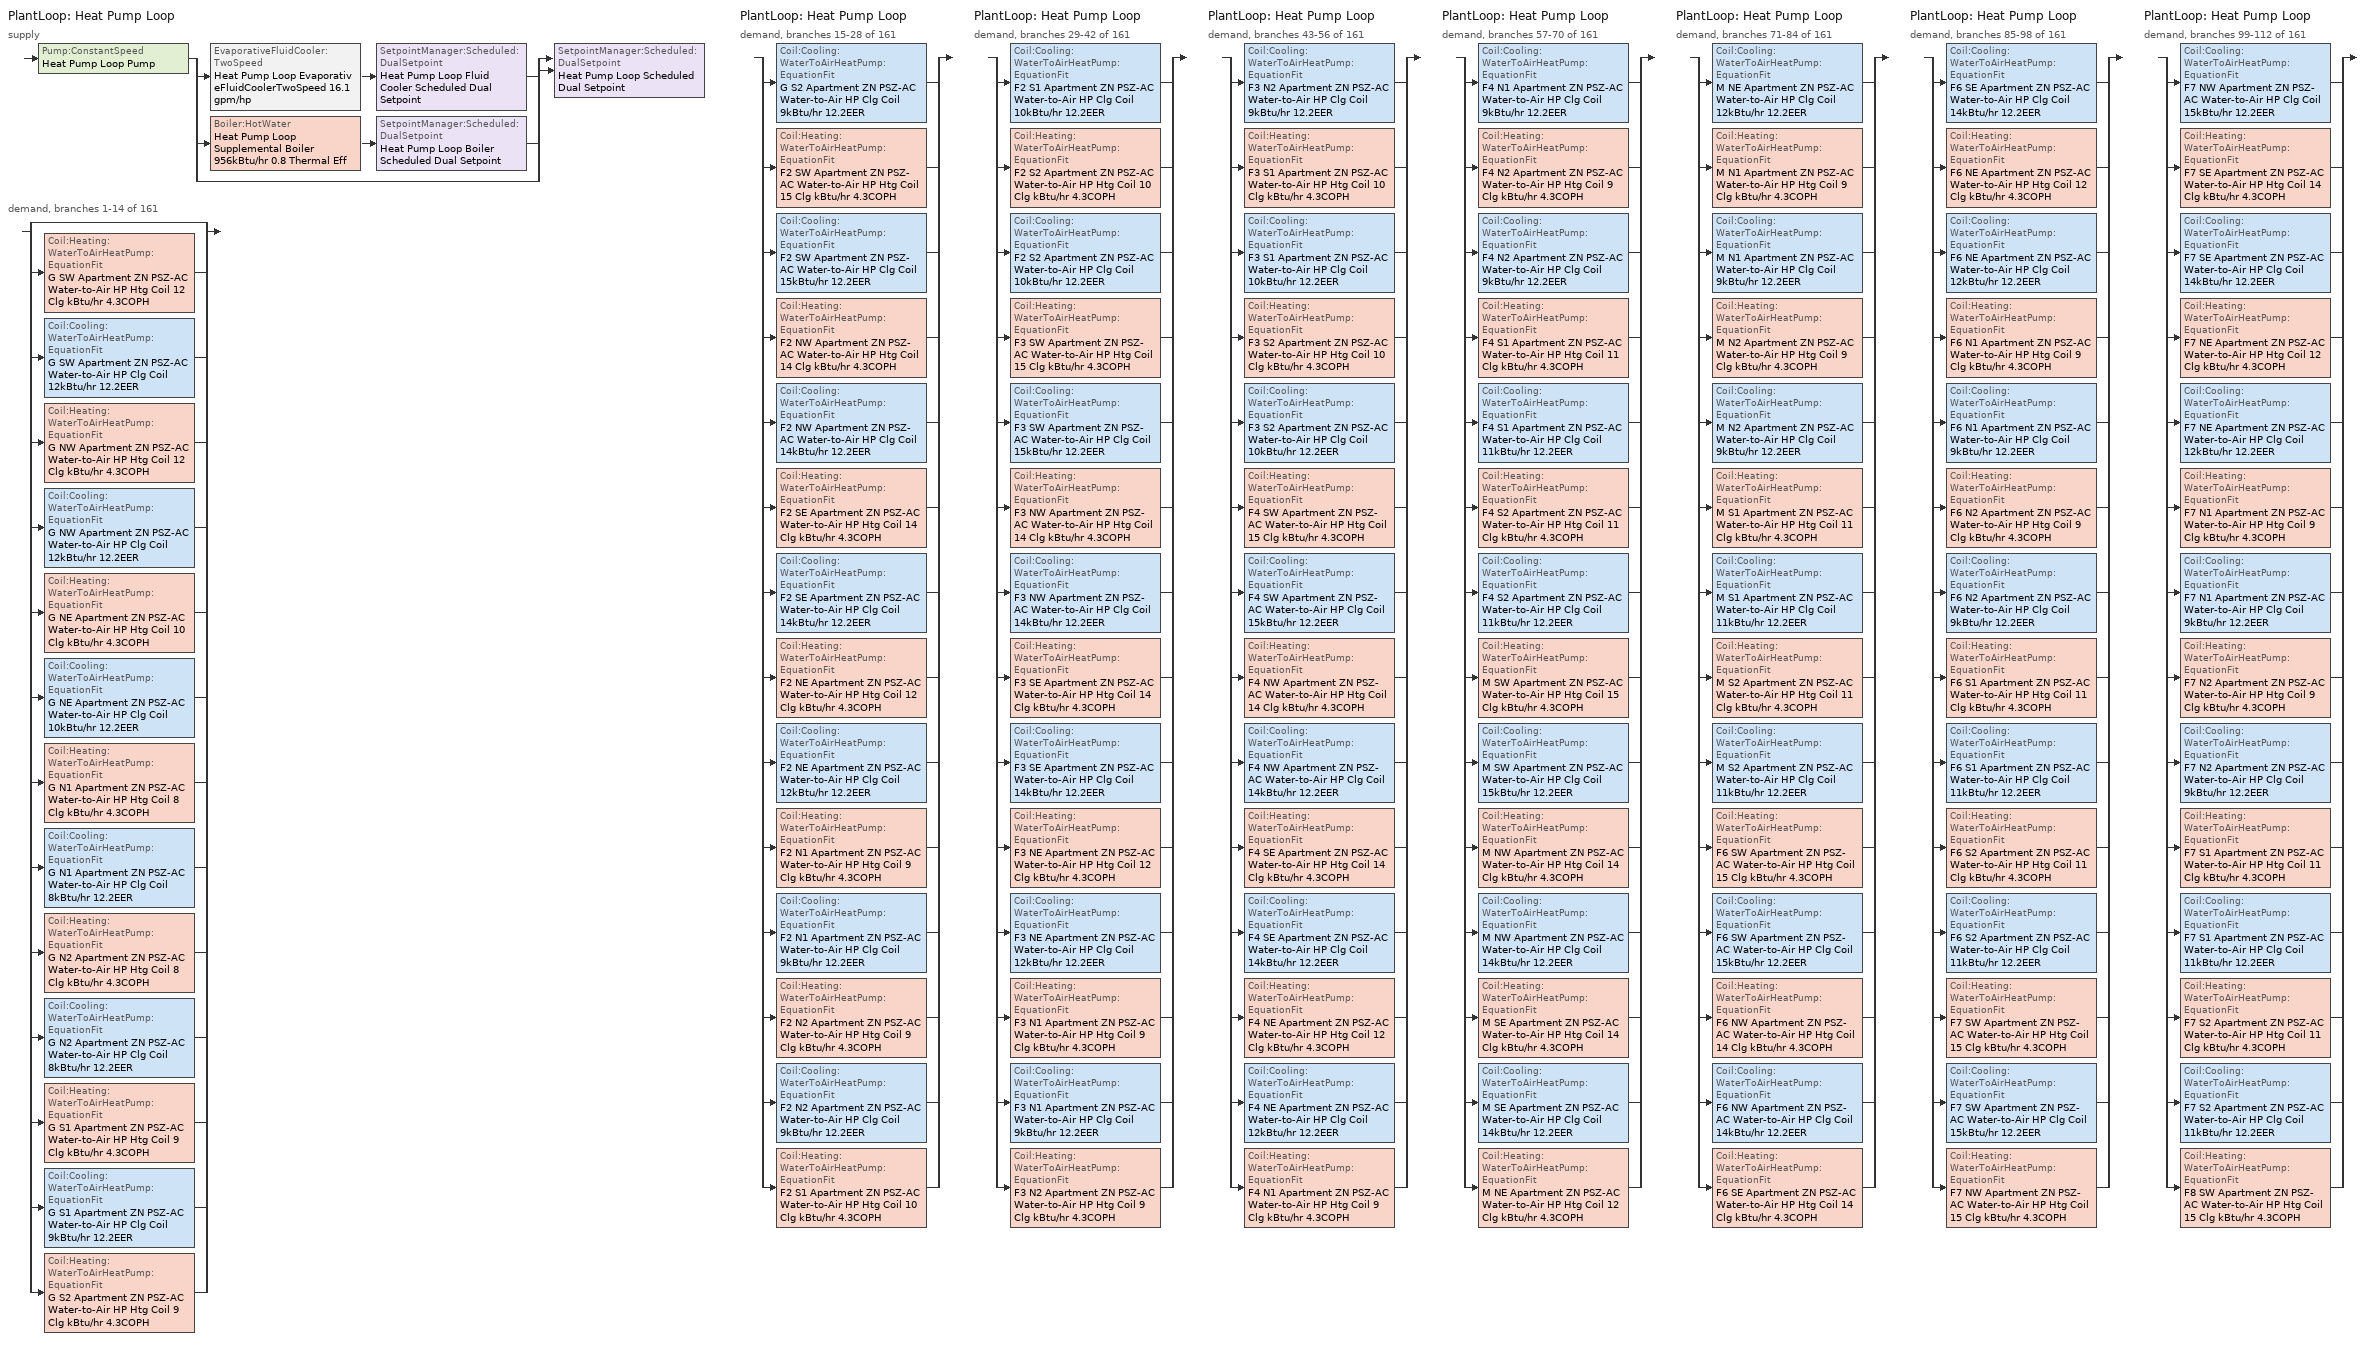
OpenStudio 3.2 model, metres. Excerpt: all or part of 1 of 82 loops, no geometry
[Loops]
PlantLoop 'Heat Pump Loop'
 supply: Pump:ConstantSpeed 'Heat Pump Loop Pump' > split
  | EvaporativeFluidCooler:TwoSpeed 'Heat Pump Loop EvaporativeFluidCoolerTwoSpeed 16.1 gpm/hp' > SetpointManager:Scheduled:DualSetpoint 'Heat Pump Loop Fluid Cooler Scheduled Dual Setpoint'
  | Boiler:HotWater 'Heat Pump Loop Supplemental Boiler 956kBtu/hr 0.8 Thermal Eff' > SetpointManager:Scheduled:DualSetpoint 'Heat Pump Loop Boiler Scheduled Dual Setpoint'
  | bypass
  join > SetpointManager:Scheduled:DualSetpoint 'Heat Pump Loop Scheduled Dual Setpoint'
 demand, branches 1-14 of 161: split
  | bypass
  | Coil:Heating:WaterToAirHeatPump:EquationFit 'G SW Apartment ZN PSZ-AC Water-to-Air HP Htg Coil 12 Clg kBtu/hr 4.3COPH'
  | Coil:Cooling:WaterToAirHeatPump:EquationFit 'G SW Apartment ZN PSZ-AC Water-to-Air HP Clg Coil 12kBtu/hr 12.2EER'
  | Coil:Heating:WaterToAirHeatPump:EquationFit 'G NW Apartment ZN PSZ-AC Water-to-Air HP Htg Coil 12 Clg kBtu/hr 4.3COPH'
  | Coil:Cooling:WaterToAirHeatPump:EquationFit 'G NW Apartment ZN PSZ-AC Water-to-Air HP Clg Coil 12kBtu/hr 12.2EER'
  | Coil:Heating:WaterToAirHeatPump:EquationFit 'G NE Apartment ZN PSZ-AC Water-to-Air HP Htg Coil 10 Clg kBtu/hr 4.3COPH'
  | Coil:Cooling:WaterToAirHeatPump:EquationFit 'G NE Apartment ZN PSZ-AC Water-to-Air HP Clg Coil 10kBtu/hr 12.2EER'
  | Coil:Heating:WaterToAirHeatPump:EquationFit 'G N1 Apartment ZN PSZ-AC Water-to-Air HP Htg Coil 8 Clg kBtu/hr 4.3COPH'
  | Coil:Cooling:WaterToAirHeatPump:EquationFit 'G N1 Apartment ZN PSZ-AC Water-to-Air HP Clg Coil 8kBtu/hr 12.2EER'
  | Coil:Heating:WaterToAirHeatPump:EquationFit 'G N2 Apartment ZN PSZ-AC Water-to-Air HP Htg Coil 8 Clg kBtu/hr 4.3COPH'
  | Coil:Cooling:WaterToAirHeatPump:EquationFit 'G N2 Apartment ZN PSZ-AC Water-to-Air HP Clg Coil 8kBtu/hr 12.2EER'
  | Coil:Heating:WaterToAirHeatPump:EquationFit 'G S1 Apartment ZN PSZ-AC Water-to-Air HP Htg Coil 9 Clg kBtu/hr 4.3COPH'
  | Coil:Cooling:WaterToAirHeatPump:EquationFit 'G S1 Apartment ZN PSZ-AC Water-to-Air HP Clg Coil 9kBtu/hr 12.2EER'
  | Coil:Heating:WaterToAirHeatPump:EquationFit 'G S2 Apartment ZN PSZ-AC Water-to-Air HP Htg Coil 9 Clg kBtu/hr 4.3COPH'
PlantLoop 'Heat Pump Loop'
 demand, branches 15-28 of 161: split
  | Coil:Cooling:WaterToAirHeatPump:EquationFit 'G S2 Apartment ZN PSZ-AC Water-to-Air HP Clg Coil 9kBtu/hr 12.2EER'
  | Coil:Heating:WaterToAirHeatPump:EquationFit 'F2 SW Apartment ZN PSZ-AC Water-to-Air HP Htg Coil 15 Clg kBtu/hr 4.3COPH'
  | Coil:Cooling:WaterToAirHeatPump:EquationFit 'F2 SW Apartment ZN PSZ-AC Water-to-Air HP Clg Coil 15kBtu/hr 12.2EER'
  | Coil:Heating:WaterToAirHeatPump:EquationFit 'F2 NW Apartment ZN PSZ-AC Water-to-Air HP Htg Coil 14 Clg kBtu/hr 4.3COPH'
  | Coil:Cooling:WaterToAirHeatPump:EquationFit 'F2 NW Apartment ZN PSZ-AC Water-to-Air HP Clg Coil 14kBtu/hr 12.2EER'
  | Coil:Heating:WaterToAirHeatPump:EquationFit 'F2 SE Apartment ZN PSZ-AC Water-to-Air HP Htg Coil 14 Clg kBtu/hr 4.3COPH'
  | Coil:Cooling:WaterToAirHeatPump:EquationFit 'F2 SE Apartment ZN PSZ-AC Water-to-Air HP Clg Coil 14kBtu/hr 12.2EER'
  | Coil:Heating:WaterToAirHeatPump:EquationFit 'F2 NE Apartment ZN PSZ-AC Water-to-Air HP Htg Coil 12 Clg kBtu/hr 4.3COPH'
  | Coil:Cooling:WaterToAirHeatPump:EquationFit 'F2 NE Apartment ZN PSZ-AC Water-to-Air HP Clg Coil 12kBtu/hr 12.2EER'
  | Coil:Heating:WaterToAirHeatPump:EquationFit 'F2 N1 Apartment ZN PSZ-AC Water-to-Air HP Htg Coil 9 Clg kBtu/hr 4.3COPH'
  | Coil:Cooling:WaterToAirHeatPump:EquationFit 'F2 N1 Apartment ZN PSZ-AC Water-to-Air HP Clg Coil 9kBtu/hr 12.2EER'
  | Coil:Heating:WaterToAirHeatPump:EquationFit 'F2 N2 Apartment ZN PSZ-AC Water-to-Air HP Htg Coil 9 Clg kBtu/hr 4.3COPH'
  | Coil:Cooling:WaterToAirHeatPump:EquationFit 'F2 N2 Apartment ZN PSZ-AC Water-to-Air HP Clg Coil 9kBtu/hr 12.2EER'
  | Coil:Heating:WaterToAirHeatPump:EquationFit 'F2 S1 Apartment ZN PSZ-AC Water-to-Air HP Htg Coil 10 Clg kBtu/hr 4.3COPH'
PlantLoop 'Heat Pump Loop'
 demand, branches 29-42 of 161: split
  | Coil:Cooling:WaterToAirHeatPump:EquationFit 'F2 S1 Apartment ZN PSZ-AC Water-to-Air HP Clg Coil 10kBtu/hr 12.2EER'
  | Coil:Heating:WaterToAirHeatPump:EquationFit 'F2 S2 Apartment ZN PSZ-AC Water-to-Air HP Htg Coil 10 Clg kBtu/hr 4.3COPH'
  | Coil:Cooling:WaterToAirHeatPump:EquationFit 'F2 S2 Apartment ZN PSZ-AC Water-to-Air HP Clg Coil 10kBtu/hr 12.2EER'
  | Coil:Heating:WaterToAirHeatPump:EquationFit 'F3 SW Apartment ZN PSZ-AC Water-to-Air HP Htg Coil 15 Clg kBtu/hr 4.3COPH'
  | Coil:Cooling:WaterToAirHeatPump:EquationFit 'F3 SW Apartment ZN PSZ-AC Water-to-Air HP Clg Coil 15kBtu/hr 12.2EER'
  | Coil:Heating:WaterToAirHeatPump:EquationFit 'F3 NW Apartment ZN PSZ-AC Water-to-Air HP Htg Coil 14 Clg kBtu/hr 4.3COPH'
  | Coil:Cooling:WaterToAirHeatPump:EquationFit 'F3 NW Apartment ZN PSZ-AC Water-to-Air HP Clg Coil 14kBtu/hr 12.2EER'
  | Coil:Heating:WaterToAirHeatPump:EquationFit 'F3 SE Apartment ZN PSZ-AC Water-to-Air HP Htg Coil 14 Clg kBtu/hr 4.3COPH'
  | Coil:Cooling:WaterToAirHeatPump:EquationFit 'F3 SE Apartment ZN PSZ-AC Water-to-Air HP Clg Coil 14kBtu/hr 12.2EER'
  | Coil:Heating:WaterToAirHeatPump:EquationFit 'F3 NE Apartment ZN PSZ-AC Water-to-Air HP Htg Coil 12 Clg kBtu/hr 4.3COPH'
  | Coil:Cooling:WaterToAirHeatPump:EquationFit 'F3 NE Apartment ZN PSZ-AC Water-to-Air HP Clg Coil 12kBtu/hr 12.2EER'
  | Coil:Heating:WaterToAirHeatPump:EquationFit 'F3 N1 Apartment ZN PSZ-AC Water-to-Air HP Htg Coil 9 Clg kBtu/hr 4.3COPH'
  | Coil:Cooling:WaterToAirHeatPump:EquationFit 'F3 N1 Apartment ZN PSZ-AC Water-to-Air HP Clg Coil 9kBtu/hr 12.2EER'
  | Coil:Heating:WaterToAirHeatPump:EquationFit 'F3 N2 Apartment ZN PSZ-AC Water-to-Air HP Htg Coil 9 Clg kBtu/hr 4.3COPH'
PlantLoop 'Heat Pump Loop'
 demand, branches 43-56 of 161: split
  | Coil:Cooling:WaterToAirHeatPump:EquationFit 'F3 N2 Apartment ZN PSZ-AC Water-to-Air HP Clg Coil 9kBtu/hr 12.2EER'
  | Coil:Heating:WaterToAirHeatPump:EquationFit 'F3 S1 Apartment ZN PSZ-AC Water-to-Air HP Htg Coil 10 Clg kBtu/hr 4.3COPH'
  | Coil:Cooling:WaterToAirHeatPump:EquationFit 'F3 S1 Apartment ZN PSZ-AC Water-to-Air HP Clg Coil 10kBtu/hr 12.2EER'
  | Coil:Heating:WaterToAirHeatPump:EquationFit 'F3 S2 Apartment ZN PSZ-AC Water-to-Air HP Htg Coil 10 Clg kBtu/hr 4.3COPH'
  | Coil:Cooling:WaterToAirHeatPump:EquationFit 'F3 S2 Apartment ZN PSZ-AC Water-to-Air HP Clg Coil 10kBtu/hr 12.2EER'
  | Coil:Heating:WaterToAirHeatPump:EquationFit 'F4 SW Apartment ZN PSZ-AC Water-to-Air HP Htg Coil 15 Clg kBtu/hr 4.3COPH'
  | Coil:Cooling:WaterToAirHeatPump:EquationFit 'F4 SW Apartment ZN PSZ-AC Water-to-Air HP Clg Coil 15kBtu/hr 12.2EER'
  | Coil:Heating:WaterToAirHeatPump:EquationFit 'F4 NW Apartment ZN PSZ-AC Water-to-Air HP Htg Coil 14 Clg kBtu/hr 4.3COPH'
  | Coil:Cooling:WaterToAirHeatPump:EquationFit 'F4 NW Apartment ZN PSZ-AC Water-to-Air HP Clg Coil 14kBtu/hr 12.2EER'
  | Coil:Heating:WaterToAirHeatPump:EquationFit 'F4 SE Apartment ZN PSZ-AC Water-to-Air HP Htg Coil 14 Clg kBtu/hr 4.3COPH'
  | Coil:Cooling:WaterToAirHeatPump:EquationFit 'F4 SE Apartment ZN PSZ-AC Water-to-Air HP Clg Coil 14kBtu/hr 12.2EER'
  | Coil:Heating:WaterToAirHeatPump:EquationFit 'F4 NE Apartment ZN PSZ-AC Water-to-Air HP Htg Coil 12 Clg kBtu/hr 4.3COPH'
  | Coil:Cooling:WaterToAirHeatPump:EquationFit 'F4 NE Apartment ZN PSZ-AC Water-to-Air HP Clg Coil 12kBtu/hr 12.2EER'
  | Coil:Heating:WaterToAirHeatPump:EquationFit 'F4 N1 Apartment ZN PSZ-AC Water-to-Air HP Htg Coil 9 Clg kBtu/hr 4.3COPH'
PlantLoop 'Heat Pump Loop'
 demand, branches 57-70 of 161: split
  | Coil:Cooling:WaterToAirHeatPump:EquationFit 'F4 N1 Apartment ZN PSZ-AC Water-to-Air HP Clg Coil 9kBtu/hr 12.2EER'
  | Coil:Heating:WaterToAirHeatPump:EquationFit 'F4 N2 Apartment ZN PSZ-AC Water-to-Air HP Htg Coil 9 Clg kBtu/hr 4.3COPH'
  | Coil:Cooling:WaterToAirHeatPump:EquationFit 'F4 N2 Apartment ZN PSZ-AC Water-to-Air HP Clg Coil 9kBtu/hr 12.2EER'
  | Coil:Heating:WaterToAirHeatPump:EquationFit 'F4 S1 Apartment ZN PSZ-AC Water-to-Air HP Htg Coil 11 Clg kBtu/hr 4.3COPH'
  | Coil:Cooling:WaterToAirHeatPump:EquationFit 'F4 S1 Apartment ZN PSZ-AC Water-to-Air HP Clg Coil 11kBtu/hr 12.2EER'
  | Coil:Heating:WaterToAirHeatPump:EquationFit 'F4 S2 Apartment ZN PSZ-AC Water-to-Air HP Htg Coil 11 Clg kBtu/hr 4.3COPH'
  | Coil:Cooling:WaterToAirHeatPump:EquationFit 'F4 S2 Apartment ZN PSZ-AC Water-to-Air HP Clg Coil 11kBtu/hr 12.2EER'
  | Coil:Heating:WaterToAirHeatPump:EquationFit 'M SW Apartment ZN PSZ-AC Water-to-Air HP Htg Coil 15 Clg kBtu/hr 4.3COPH'
  | Coil:Cooling:WaterToAirHeatPump:EquationFit 'M SW Apartment ZN PSZ-AC Water-to-Air HP Clg Coil 15kBtu/hr 12.2EER'
  | Coil:Heating:WaterToAirHeatPump:EquationFit 'M NW Apartment ZN PSZ-AC Water-to-Air HP Htg Coil 14 Clg kBtu/hr 4.3COPH'
  | Coil:Cooling:WaterToAirHeatPump:EquationFit 'M NW Apartment ZN PSZ-AC Water-to-Air HP Clg Coil 14kBtu/hr 12.2EER'
  | Coil:Heating:WaterToAirHeatPump:EquationFit 'M SE Apartment ZN PSZ-AC Water-to-Air HP Htg Coil 14 Clg kBtu/hr 4.3COPH'
  | Coil:Cooling:WaterToAirHeatPump:EquationFit 'M SE Apartment ZN PSZ-AC Water-to-Air HP Clg Coil 14kBtu/hr 12.2EER'
  | Coil:Heating:WaterToAirHeatPump:EquationFit 'M NE Apartment ZN PSZ-AC Water-to-Air HP Htg Coil 12 Clg kBtu/hr 4.3COPH'
PlantLoop 'Heat Pump Loop'
 demand, branches 71-84 of 161: split
  | Coil:Cooling:WaterToAirHeatPump:EquationFit 'M NE Apartment ZN PSZ-AC Water-to-Air HP Clg Coil 12kBtu/hr 12.2EER'
  | Coil:Heating:WaterToAirHeatPump:EquationFit 'M N1 Apartment ZN PSZ-AC Water-to-Air HP Htg Coil 9 Clg kBtu/hr 4.3COPH'
  | Coil:Cooling:WaterToAirHeatPump:EquationFit 'M N1 Apartment ZN PSZ-AC Water-to-Air HP Clg Coil 9kBtu/hr 12.2EER'
  | Coil:Heating:WaterToAirHeatPump:EquationFit 'M N2 Apartment ZN PSZ-AC Water-to-Air HP Htg Coil 9 Clg kBtu/hr 4.3COPH'
  | Coil:Cooling:WaterToAirHeatPump:EquationFit 'M N2 Apartment ZN PSZ-AC Water-to-Air HP Clg Coil 9kBtu/hr 12.2EER'
  | Coil:Heating:WaterToAirHeatPump:EquationFit 'M S1 Apartment ZN PSZ-AC Water-to-Air HP Htg Coil 11 Clg kBtu/hr 4.3COPH'
  | Coil:Cooling:WaterToAirHeatPump:EquationFit 'M S1 Apartment ZN PSZ-AC Water-to-Air HP Clg Coil 11kBtu/hr 12.2EER'
  | Coil:Heating:WaterToAirHeatPump:EquationFit 'M S2 Apartment ZN PSZ-AC Water-to-Air HP Htg Coil 11 Clg kBtu/hr 4.3COPH'
  | Coil:Cooling:WaterToAirHeatPump:EquationFit 'M S2 Apartment ZN PSZ-AC Water-to-Air HP Clg Coil 11kBtu/hr 12.2EER'
  | Coil:Heating:WaterToAirHeatPump:EquationFit 'F6 SW Apartment ZN PSZ-AC Water-to-Air HP Htg Coil 15 Clg kBtu/hr 4.3COPH'
  | Coil:Cooling:WaterToAirHeatPump:EquationFit 'F6 SW Apartment ZN PSZ-AC Water-to-Air HP Clg Coil 15kBtu/hr 12.2EER'
  | Coil:Heating:WaterToAirHeatPump:EquationFit 'F6 NW Apartment ZN PSZ-AC Water-to-Air HP Htg Coil 14 Clg kBtu/hr 4.3COPH'
  | Coil:Cooling:WaterToAirHeatPump:EquationFit 'F6 NW Apartment ZN PSZ-AC Water-to-Air HP Clg Coil 14kBtu/hr 12.2EER'
  | Coil:Heating:WaterToAirHeatPump:EquationFit 'F6 SE Apartment ZN PSZ-AC Water-to-Air HP Htg Coil 14 Clg kBtu/hr 4.3COPH'
PlantLoop 'Heat Pump Loop'
 demand, branches 85-98 of 161: split
  | Coil:Cooling:WaterToAirHeatPump:EquationFit 'F6 SE Apartment ZN PSZ-AC Water-to-Air HP Clg Coil 14kBtu/hr 12.2EER'
  | Coil:Heating:WaterToAirHeatPump:EquationFit 'F6 NE Apartment ZN PSZ-AC Water-to-Air HP Htg Coil 12 Clg kBtu/hr 4.3COPH'
  | Coil:Cooling:WaterToAirHeatPump:EquationFit 'F6 NE Apartment ZN PSZ-AC Water-to-Air HP Clg Coil 12kBtu/hr 12.2EER'
  | Coil:Heating:WaterToAirHeatPump:EquationFit 'F6 N1 Apartment ZN PSZ-AC Water-to-Air HP Htg Coil 9 Clg kBtu/hr 4.3COPH'
  | Coil:Cooling:WaterToAirHeatPump:EquationFit 'F6 N1 Apartment ZN PSZ-AC Water-to-Air HP Clg Coil 9kBtu/hr 12.2EER'
  | Coil:Heating:WaterToAirHeatPump:EquationFit 'F6 N2 Apartment ZN PSZ-AC Water-to-Air HP Htg Coil 9 Clg kBtu/hr 4.3COPH'
  | Coil:Cooling:WaterToAirHeatPump:EquationFit 'F6 N2 Apartment ZN PSZ-AC Water-to-Air HP Clg Coil 9kBtu/hr 12.2EER'
  | Coil:Heating:WaterToAirHeatPump:EquationFit 'F6 S1 Apartment ZN PSZ-AC Water-to-Air HP Htg Coil 11 Clg kBtu/hr 4.3COPH'
  | Coil:Cooling:WaterToAirHeatPump:EquationFit 'F6 S1 Apartment ZN PSZ-AC Water-to-Air HP Clg Coil 11kBtu/hr 12.2EER'
  | Coil:Heating:WaterToAirHeatPump:EquationFit 'F6 S2 Apartment ZN PSZ-AC Water-to-Air HP Htg Coil 11 Clg kBtu/hr 4.3COPH'
  | Coil:Cooling:WaterToAirHeatPump:EquationFit 'F6 S2 Apartment ZN PSZ-AC Water-to-Air HP Clg Coil 11kBtu/hr 12.2EER'
  | Coil:Heating:WaterToAirHeatPump:EquationFit 'F7 SW Apartment ZN PSZ-AC Water-to-Air HP Htg Coil 15 Clg kBtu/hr 4.3COPH'
  | Coil:Cooling:WaterToAirHeatPump:EquationFit 'F7 SW Apartment ZN PSZ-AC Water-to-Air HP Clg Coil 15kBtu/hr 12.2EER'
  | Coil:Heating:WaterToAirHeatPump:EquationFit 'F7 NW Apartment ZN PSZ-AC Water-to-Air HP Htg Coil 15 Clg kBtu/hr 4.3COPH'
PlantLoop 'Heat Pump Loop'
 demand, branches 99-112 of 161: split
  | Coil:Cooling:WaterToAirHeatPump:EquationFit 'F7 NW Apartment ZN PSZ-AC Water-to-Air HP Clg Coil 15kBtu/hr 12.2EER'
  | Coil:Heating:WaterToAirHeatPump:EquationFit 'F7 SE Apartment ZN PSZ-AC Water-to-Air HP Htg Coil 14 Clg kBtu/hr 4.3COPH'
  | Coil:Cooling:WaterToAirHeatPump:EquationFit 'F7 SE Apartment ZN PSZ-AC Water-to-Air HP Clg Coil 14kBtu/hr 12.2EER'
  | Coil:Heating:WaterToAirHeatPump:EquationFit 'F7 NE Apartment ZN PSZ-AC Water-to-Air HP Htg Coil 12 Clg kBtu/hr 4.3COPH'
  | Coil:Cooling:WaterToAirHeatPump:EquationFit 'F7 NE Apartment ZN PSZ-AC Water-to-Air HP Clg Coil 12kBtu/hr 12.2EER'
  | Coil:Heating:WaterToAirHeatPump:EquationFit 'F7 N1 Apartment ZN PSZ-AC Water-to-Air HP Htg Coil 9 Clg kBtu/hr 4.3COPH'
  | Coil:Cooling:WaterToAirHeatPump:EquationFit 'F7 N1 Apartment ZN PSZ-AC Water-to-Air HP Clg Coil 9kBtu/hr 12.2EER'
  | Coil:Heating:WaterToAirHeatPump:EquationFit 'F7 N2 Apartment ZN PSZ-AC Water-to-Air HP Htg Coil 9 Clg kBtu/hr 4.3COPH'
  | Coil:Cooling:WaterToAirHeatPump:EquationFit 'F7 N2 Apartment ZN PSZ-AC Water-to-Air HP Clg Coil 9kBtu/hr 12.2EER'
  | Coil:Heating:WaterToAirHeatPump:EquationFit 'F7 S1 Apartment ZN PSZ-AC Water-to-Air HP Htg Coil 11 Clg kBtu/hr 4.3COPH'
  | Coil:Cooling:WaterToAirHeatPump:EquationFit 'F7 S1 Apartment ZN PSZ-AC Water-to-Air HP Clg Coil 11kBtu/hr 12.2EER'
  | Coil:Heating:WaterToAirHeatPump:EquationFit 'F7 S2 Apartment ZN PSZ-AC Water-to-Air HP Htg Coil 11 Clg kBtu/hr 4.3COPH'
  | Coil:Cooling:WaterToAirHeatPump:EquationFit 'F7 S2 Apartment ZN PSZ-AC Water-to-Air HP Clg Coil 11kBtu/hr 12.2EER'
  | Coil:Heating:WaterToAirHeatPump:EquationFit 'F8 SW Apartment ZN PSZ-AC Water-to-Air HP Htg Coil 15 Clg kBtu/hr 4.3COPH'
[PlantLoop]
Heat Pump Loop: Fluid Type=Water; Glycol Concentration=0; Maximum Loop Temperature {C}=35; Minimum Loop Temperature {C}=10; Plant Loop Volume {m3}=Autocalculate; Load Distribution Scheme=SequentialLoad
[Sizing:Plant]
Heat Pump Loop: Loop Type=Heating; Design Loop Exit Temperature {C}=39; Loop Design Temperature Difference {deltaC}=11; Sizing Option=NonCoincident; Zone Timesteps in Averaging Window=1; Coincident Sizing Factor Mode=None
[SetpointManager:Scheduled:DualSetpoint] High Setpoint Schedule=Heat Pump Loop High Temp - 87F; Low Setpoint Schedule=Heat Pump Loop Low Temp - 67F
Name | Setpoint Node or NodeList
Heat Pump Loop Scheduled Dual Setpoint | Heat Pump Loop Supply Outlet Node
Heat Pump Loop Fluid Cooler Scheduled Dual Setpoint | Heat Pump Loop EvaporativeFluidCoolerTwoSpeed 16.1 gpm/hp Outlet Water Node
Heat Pump Loop Boiler Scheduled Dual Setpoint | Heat Pump Loop Supplemental Boiler 956kBtu/hr 0.8 Thermal Eff Outlet Water Node
[Pump:ConstantSpeed]
Heat Pump Loop Pump: Rated Flow Rate {m3/s}=autosize; Rated Pump Head {Pa}=179344; Rated Power Consumption {W}=autosize; Motor Efficiency=0.865; Fraction of Motor Inefficiencies to Fluid Stream=0; Pump Control Type=Intermittent; Design Power Sizing Method=PowerPerFlowPerPressure; Design Electric Power per Unit Flow Rate {W/(m3/s)}=348701.1; Design Shaft Power per Unit Flow Rate per Unit Head {W-s/m3-Pa}=1.28205
[EvaporativeFluidCooler:TwoSpeed]
Heat Pump Loop EvaporativeFluidCoolerTwoSpeed 16.1 gpm/hp: High Fan Speed Air Flow Rate {m3/s}=autosize; High Fan Speed Fan Power {W}=4570.35; Low Fan Speed Air Flow Rate {m3/s}=autosize; Low Fan Speed Air Flow Rate Sizing Factor=0.5; Low Fan Speed Fan Power {W}=1371.11; Low Fan Speed Fan Power Sizing Factor=0.5; Design Spray Water Flow Rate {m3/s}=0.002208; Performance Input Method=UFactorTimesAreaAndDesignWaterFlowRate; Heat Rejection Capacity and Nominal Capacity Sizing Ratio=1.25; Low Speed Standard Design Capacity {W}=autosize; Low Speed Standard Capacity Sizing Factor=0.5; High Fan Speed U-factor Times Area Value {W/K}=autosize; Low Fan Speed U-factor Times Area Value {W/K}=autosize; Low Fan Speed U-Factor Times Area Sizing Factor=0.6; Design Water Flow Rate {m3/s}=autosize; Low Speed User Specified Design Capacity {W}=autosize; Low Speed User Specified Design Capacity Sizing Factor=0.5; High Speed Sizing Factor=1; Evaporation Loss Mode=SaturatedExit; Drift Loss Percent {percent}=0.008; Blowdown Calculation Mode=ConcentrationRatio; Blowdown Concentration Ratio=3
[Boiler:HotWater]
Heat Pump Loop Supplemental Boiler 956kBtu/hr 0.8 Thermal Eff: Fuel Type=NaturalGas; Nominal Thermal Efficiency=0.8; Efficiency Curve Temperature Evaluation Variable=LeavingBoiler; Normalized Boiler Efficiency Curve=Boiler with No Minimum Turndown; Minimum Part Load Ratio=0; Maximum Part Load Ratio=1.2; Optimum Part Load Ratio=1; Water Outlet Upper Temperature Limit {C}=95; Boiler Flow Mode=ConstantFlow; Parasitic Electric Load {W}=0; Sizing Factor=1
[Coil:Heating:WaterToAirHeatPump:EquationFit] Rated Heating Coefficient of Performance {W/W}=4.3
Name | Heating Capacity Curve | Heating Power Consumption Curve
G SW Apartment ZN PSZ-AC Water-to-Air HP Htg Coil 12 Clg kBtu/hr 4.3COPH | Curve Quad Linear 1 | Curve Quad Linear 2
G NW Apartment ZN PSZ-AC Water-to-Air HP Htg Coil 12 Clg kBtu/hr 4.3COPH | Curve Quad Linear 4 | Curve Quad Linear 5
G NE Apartment ZN PSZ-AC Water-to-Air HP Htg Coil 10 Clg kBtu/hr 4.3COPH | Curve Quad Linear 7 | Curve Quad Linear 8
G N1 Apartment ZN PSZ-AC Water-to-Air HP Htg Coil 8 Clg kBtu/hr 4.3COPH | Curve Quad Linear 10 | Curve Quad Linear 11
G N2 Apartment ZN PSZ-AC Water-to-Air HP Htg Coil 8 Clg kBtu/hr 4.3COPH | Curve Quad Linear 13 | Curve Quad Linear 14
G S1 Apartment ZN PSZ-AC Water-to-Air HP Htg Coil 9 Clg kBtu/hr 4.3COPH | Curve Quad Linear 16 | Curve Quad Linear 17
G S2 Apartment ZN PSZ-AC Water-to-Air HP Htg Coil 9 Clg kBtu/hr 4.3COPH | Curve Quad Linear 19 | Curve Quad Linear 20
F2 SW Apartment ZN PSZ-AC Water-to-Air HP Htg Coil 15 Clg kBtu/hr 4.3COPH | Curve Quad Linear 22 | Curve Quad Linear 23
F2 NW Apartment ZN PSZ-AC Water-to-Air HP Htg Coil 14 Clg kBtu/hr 4.3COPH | Curve Quad Linear 25 | Curve Quad Linear 26
F2 SE Apartment ZN PSZ-AC Water-to-Air HP Htg Coil 14 Clg kBtu/hr 4.3COPH | Curve Quad Linear 28 | Curve Quad Linear 29
F2 NE Apartment ZN PSZ-AC Water-to-Air HP Htg Coil 12 Clg kBtu/hr 4.3COPH | Curve Quad Linear 31 | Curve Quad Linear 32
F2 N1 Apartment ZN PSZ-AC Water-to-Air HP Htg Coil 9 Clg kBtu/hr 4.3COPH | Curve Quad Linear 34 | Curve Quad Linear 35
F2 N2 Apartment ZN PSZ-AC Water-to-Air HP Htg Coil 9 Clg kBtu/hr 4.3COPH | Curve Quad Linear 37 | Curve Quad Linear 38
F2 S1 Apartment ZN PSZ-AC Water-to-Air HP Htg Coil 10 Clg kBtu/hr 4.3COPH | Curve Quad Linear 40 | Curve Quad Linear 41
F2 S2 Apartment ZN PSZ-AC Water-to-Air HP Htg Coil 10 Clg kBtu/hr 4.3COPH | Curve Quad Linear 43 | Curve Quad Linear 44
F3 SW Apartment ZN PSZ-AC Water-to-Air HP Htg Coil 15 Clg kBtu/hr 4.3COPH | Curve Quad Linear 46 | Curve Quad Linear 47
F3 NW Apartment ZN PSZ-AC Water-to-Air HP Htg Coil 14 Clg kBtu/hr 4.3COPH | Curve Quad Linear 49 | Curve Quad Linear 50
F3 SE Apartment ZN PSZ-AC Water-to-Air HP Htg Coil 14 Clg kBtu/hr 4.3COPH | Curve Quad Linear 52 | Curve Quad Linear 53
F3 NE Apartment ZN PSZ-AC Water-to-Air HP Htg Coil 12 Clg kBtu/hr 4.3COPH | Curve Quad Linear 55 | Curve Quad Linear 56
F3 N1 Apartment ZN PSZ-AC Water-to-Air HP Htg Coil 9 Clg kBtu/hr 4.3COPH | Curve Quad Linear 58 | Curve Quad Linear 59
F3 N2 Apartment ZN PSZ-AC Water-to-Air HP Htg Coil 9 Clg kBtu/hr 4.3COPH | Curve Quad Linear 61 | Curve Quad Linear 62
F3 S1 Apartment ZN PSZ-AC Water-to-Air HP Htg Coil 10 Clg kBtu/hr 4.3COPH | Curve Quad Linear 64 | Curve Quad Linear 65
F3 S2 Apartment ZN PSZ-AC Water-to-Air HP Htg Coil 10 Clg kBtu/hr 4.3COPH | Curve Quad Linear 67 | Curve Quad Linear 68
F4 SW Apartment ZN PSZ-AC Water-to-Air HP Htg Coil 15 Clg kBtu/hr 4.3COPH | Curve Quad Linear 70 | Curve Quad Linear 71
F4 NW Apartment ZN PSZ-AC Water-to-Air HP Htg Coil 14 Clg kBtu/hr 4.3COPH | Curve Quad Linear 73 | Curve Quad Linear 74
F4 SE Apartment ZN PSZ-AC Water-to-Air HP Htg Coil 14 Clg kBtu/hr 4.3COPH | Curve Quad Linear 76 | Curve Quad Linear 77
F4 NE Apartment ZN PSZ-AC Water-to-Air HP Htg Coil 12 Clg kBtu/hr 4.3COPH | Curve Quad Linear 79 | Curve Quad Linear 80
F4 N1 Apartment ZN PSZ-AC Water-to-Air HP Htg Coil 9 Clg kBtu/hr 4.3COPH | Curve Quad Linear 82 | Curve Quad Linear 83
F4 N2 Apartment ZN PSZ-AC Water-to-Air HP Htg Coil 9 Clg kBtu/hr 4.3COPH | Curve Quad Linear 85 | Curve Quad Linear 86
F4 S1 Apartment ZN PSZ-AC Water-to-Air HP Htg Coil 11 Clg kBtu/hr 4.3COPH | Curve Quad Linear 88 | Curve Quad Linear 89
F4 S2 Apartment ZN PSZ-AC Water-to-Air HP Htg Coil 11 Clg kBtu/hr 4.3COPH | Curve Quad Linear 91 | Curve Quad Linear 92
M SW Apartment ZN PSZ-AC Water-to-Air HP Htg Coil 15 Clg kBtu/hr 4.3COPH | Curve Quad Linear 94 | Curve Quad Linear 95
M NW Apartment ZN PSZ-AC Water-to-Air HP Htg Coil 14 Clg kBtu/hr 4.3COPH | Curve Quad Linear 97 | Curve Quad Linear 98
M SE Apartment ZN PSZ-AC Water-to-Air HP Htg Coil 14 Clg kBtu/hr 4.3COPH | Curve Quad Linear 100 | Curve Quad Linear 101
M NE Apartment ZN PSZ-AC Water-to-Air HP Htg Coil 12 Clg kBtu/hr 4.3COPH | Curve Quad Linear 103 | Curve Quad Linear 104
M N1 Apartment ZN PSZ-AC Water-to-Air HP Htg Coil 9 Clg kBtu/hr 4.3COPH | Curve Quad Linear 106 | Curve Quad Linear 107
M N2 Apartment ZN PSZ-AC Water-to-Air HP Htg Coil 9 Clg kBtu/hr 4.3COPH | Curve Quad Linear 109 | Curve Quad Linear 110
M S1 Apartment ZN PSZ-AC Water-to-Air HP Htg Coil 11 Clg kBtu/hr 4.3COPH | Curve Quad Linear 112 | Curve Quad Linear 113
M S2 Apartment ZN PSZ-AC Water-to-Air HP Htg Coil 11 Clg kBtu/hr 4.3COPH | Curve Quad Linear 115 | Curve Quad Linear 116
F6 SW Apartment ZN PSZ-AC Water-to-Air HP Htg Coil 15 Clg kBtu/hr 4.3COPH | Curve Quad Linear 118 | Curve Quad Linear 119
F6 NW Apartment ZN PSZ-AC Water-to-Air HP Htg Coil 14 Clg kBtu/hr 4.3COPH | Curve Quad Linear 121 | Curve Quad Linear 122
F6 SE Apartment ZN PSZ-AC Water-to-Air HP Htg Coil 14 Clg kBtu/hr 4.3COPH | Curve Quad Linear 124 | Curve Quad Linear 125
F6 NE Apartment ZN PSZ-AC Water-to-Air HP Htg Coil 12 Clg kBtu/hr 4.3COPH | Curve Quad Linear 127 | Curve Quad Linear 128
F6 N1 Apartment ZN PSZ-AC Water-to-Air HP Htg Coil 9 Clg kBtu/hr 4.3COPH | Curve Quad Linear 130 | Curve Quad Linear 131
F6 N2 Apartment ZN PSZ-AC Water-to-Air HP Htg Coil 9 Clg kBtu/hr 4.3COPH | Curve Quad Linear 133 | Curve Quad Linear 134
F6 S1 Apartment ZN PSZ-AC Water-to-Air HP Htg Coil 11 Clg kBtu/hr 4.3COPH | Curve Quad Linear 136 | Curve Quad Linear 137
F6 S2 Apartment ZN PSZ-AC Water-to-Air HP Htg Coil 11 Clg kBtu/hr 4.3COPH | Curve Quad Linear 139 | Curve Quad Linear 140
F7 SW Apartment ZN PSZ-AC Water-to-Air HP Htg Coil 15 Clg kBtu/hr 4.3COPH | Curve Quad Linear 142 | Curve Quad Linear 143
F7 NW Apartment ZN PSZ-AC Water-to-Air HP Htg Coil 15 Clg kBtu/hr 4.3COPH | Curve Quad Linear 145 | Curve Quad Linear 146
F7 SE Apartment ZN PSZ-AC Water-to-Air HP Htg Coil 14 Clg kBtu/hr 4.3COPH | Curve Quad Linear 148 | Curve Quad Linear 149
F7 NE Apartment ZN PSZ-AC Water-to-Air HP Htg Coil 12 Clg kBtu/hr 4.3COPH | Curve Quad Linear 151 | Curve Quad Linear 152
F7 N1 Apartment ZN PSZ-AC Water-to-Air HP Htg Coil 9 Clg kBtu/hr 4.3COPH | Curve Quad Linear 154 | Curve Quad Linear 155
F7 N2 Apartment ZN PSZ-AC Water-to-Air HP Htg Coil 9 Clg kBtu/hr 4.3COPH | Curve Quad Linear 157 | Curve Quad Linear 158
F7 S1 Apartment ZN PSZ-AC Water-to-Air HP Htg Coil 11 Clg kBtu/hr 4.3COPH | Curve Quad Linear 160 | Curve Quad Linear 161
F7 S2 Apartment ZN PSZ-AC Water-to-Air HP Htg Coil 11 Clg kBtu/hr 4.3COPH | Curve Quad Linear 163 | Curve Quad Linear 164
F8 SW Apartment ZN PSZ-AC Water-to-Air HP Htg Coil 15 Clg kBtu/hr 4.3COPH | Curve Quad Linear 166 | Curve Quad Linear 167
[Coil:Cooling:WaterToAirHeatPump:EquationFit] Rated Cooling Coefficient of Performance {W/W}=4.19837
Name | Total Cooling Capacity Curve | Sensible Cooling Capacity Curve | Cooling Power Consumption Curve
G SW Apartment ZN PSZ-AC Water-to-Air HP Clg Coil 12kBtu/hr 12.2EER | TotCoolCapCurve | Curve Quint Linear 1 | Curve Quad Linear 3
G NW Apartment ZN PSZ-AC Water-to-Air HP Clg Coil 12kBtu/hr 12.2EER | TotCoolCapCurve 1 | Curve Quint Linear 2 | Curve Quad Linear 6
G NE Apartment ZN PSZ-AC Water-to-Air HP Clg Coil 10kBtu/hr 12.2EER | TotCoolCapCurve 2 | Curve Quint Linear 3 | Curve Quad Linear 9
G N1 Apartment ZN PSZ-AC Water-to-Air HP Clg Coil 8kBtu/hr 12.2EER | TotCoolCapCurve 3 | Curve Quint Linear 4 | Curve Quad Linear 12
G N2 Apartment ZN PSZ-AC Water-to-Air HP Clg Coil 8kBtu/hr 12.2EER | TotCoolCapCurve 4 | Curve Quint Linear 5 | Curve Quad Linear 15
G S1 Apartment ZN PSZ-AC Water-to-Air HP Clg Coil 9kBtu/hr 12.2EER | TotCoolCapCurve 5 | Curve Quint Linear 6 | Curve Quad Linear 18
G S2 Apartment ZN PSZ-AC Water-to-Air HP Clg Coil 9kBtu/hr 12.2EER | TotCoolCapCurve 6 | Curve Quint Linear 7 | Curve Quad Linear 21
F2 SW Apartment ZN PSZ-AC Water-to-Air HP Clg Coil 15kBtu/hr 12.2EER | TotCoolCapCurve 7 | Curve Quint Linear 8 | Curve Quad Linear 24
F2 NW Apartment ZN PSZ-AC Water-to-Air HP Clg Coil 14kBtu/hr 12.2EER | TotCoolCapCurve 8 | Curve Quint Linear 9 | Curve Quad Linear 27
F2 SE Apartment ZN PSZ-AC Water-to-Air HP Clg Coil 14kBtu/hr 12.2EER | TotCoolCapCurve 9 | Curve Quint Linear 10 | Curve Quad Linear 30
F2 NE Apartment ZN PSZ-AC Water-to-Air HP Clg Coil 12kBtu/hr 12.2EER | TotCoolCapCurve 10 | Curve Quint Linear 11 | Curve Quad Linear 33
F2 N1 Apartment ZN PSZ-AC Water-to-Air HP Clg Coil 9kBtu/hr 12.2EER | TotCoolCapCurve 11 | Curve Quint Linear 12 | Curve Quad Linear 36
F2 N2 Apartment ZN PSZ-AC Water-to-Air HP Clg Coil 9kBtu/hr 12.2EER | TotCoolCapCurve 12 | Curve Quint Linear 13 | Curve Quad Linear 39
F2 S1 Apartment ZN PSZ-AC Water-to-Air HP Clg Coil 10kBtu/hr 12.2EER | TotCoolCapCurve 13 | Curve Quint Linear 14 | Curve Quad Linear 42
F2 S2 Apartment ZN PSZ-AC Water-to-Air HP Clg Coil 10kBtu/hr 12.2EER | TotCoolCapCurve 14 | Curve Quint Linear 15 | Curve Quad Linear 45
F3 SW Apartment ZN PSZ-AC Water-to-Air HP Clg Coil 15kBtu/hr 12.2EER | TotCoolCapCurve 15 | Curve Quint Linear 16 | Curve Quad Linear 48
F3 NW Apartment ZN PSZ-AC Water-to-Air HP Clg Coil 14kBtu/hr 12.2EER | TotCoolCapCurve 16 | Curve Quint Linear 17 | Curve Quad Linear 51
F3 SE Apartment ZN PSZ-AC Water-to-Air HP Clg Coil 14kBtu/hr 12.2EER | TotCoolCapCurve 17 | Curve Quint Linear 18 | Curve Quad Linear 54
F3 NE Apartment ZN PSZ-AC Water-to-Air HP Clg Coil 12kBtu/hr 12.2EER | TotCoolCapCurve 18 | Curve Quint Linear 19 | Curve Quad Linear 57
F3 N1 Apartment ZN PSZ-AC Water-to-Air HP Clg Coil 9kBtu/hr 12.2EER | TotCoolCapCurve 19 | Curve Quint Linear 20 | Curve Quad Linear 60
F3 N2 Apartment ZN PSZ-AC Water-to-Air HP Clg Coil 9kBtu/hr 12.2EER | TotCoolCapCurve 20 | Curve Quint Linear 21 | Curve Quad Linear 63
F3 S1 Apartment ZN PSZ-AC Water-to-Air HP Clg Coil 10kBtu/hr 12.2EER | TotCoolCapCurve 21 | Curve Quint Linear 22 | Curve Quad Linear 66
F3 S2 Apartment ZN PSZ-AC Water-to-Air HP Clg Coil 10kBtu/hr 12.2EER | TotCoolCapCurve 22 | Curve Quint Linear 23 | Curve Quad Linear 69
F4 SW Apartment ZN PSZ-AC Water-to-Air HP Clg Coil 15kBtu/hr 12.2EER | TotCoolCapCurve 23 | Curve Quint Linear 24 | Curve Quad Linear 72
F4 NW Apartment ZN PSZ-AC Water-to-Air HP Clg Coil 14kBtu/hr 12.2EER | TotCoolCapCurve 24 | Curve Quint Linear 25 | Curve Quad Linear 75
F4 SE Apartment ZN PSZ-AC Water-to-Air HP Clg Coil 14kBtu/hr 12.2EER | TotCoolCapCurve 25 | Curve Quint Linear 26 | Curve Quad Linear 78
F4 NE Apartment ZN PSZ-AC Water-to-Air HP Clg Coil 12kBtu/hr 12.2EER | TotCoolCapCurve 26 | Curve Quint Linear 27 | Curve Quad Linear 81
F4 N1 Apartment ZN PSZ-AC Water-to-Air HP Clg Coil 9kBtu/hr 12.2EER | TotCoolCapCurve 27 | Curve Quint Linear 28 | Curve Quad Linear 84
F4 N2 Apartment ZN PSZ-AC Water-to-Air HP Clg Coil 9kBtu/hr 12.2EER | TotCoolCapCurve 28 | Curve Quint Linear 29 | Curve Quad Linear 87
F4 S1 Apartment ZN PSZ-AC Water-to-Air HP Clg Coil 11kBtu/hr 12.2EER | TotCoolCapCurve 29 | Curve Quint Linear 30 | Curve Quad Linear 90
F4 S2 Apartment ZN PSZ-AC Water-to-Air HP Clg Coil 11kBtu/hr 12.2EER | TotCoolCapCurve 30 | Curve Quint Linear 31 | Curve Quad Linear 93
M SW Apartment ZN PSZ-AC Water-to-Air HP Clg Coil 15kBtu/hr 12.2EER | TotCoolCapCurve 31 | Curve Quint Linear 32 | Curve Quad Linear 96
M NW Apartment ZN PSZ-AC Water-to-Air HP Clg Coil 14kBtu/hr 12.2EER | TotCoolCapCurve 32 | Curve Quint Linear 33 | Curve Quad Linear 99
M SE Apartment ZN PSZ-AC Water-to-Air HP Clg Coil 14kBtu/hr 12.2EER | TotCoolCapCurve 33 | Curve Quint Linear 34 | Curve Quad Linear 102
M NE Apartment ZN PSZ-AC Water-to-Air HP Clg Coil 12kBtu/hr 12.2EER | TotCoolCapCurve 34 | Curve Quint Linear 35 | Curve Quad Linear 105
M N1 Apartment ZN PSZ-AC Water-to-Air HP Clg Coil 9kBtu/hr 12.2EER | TotCoolCapCurve 35 | Curve Quint Linear 36 | Curve Quad Linear 108
M N2 Apartment ZN PSZ-AC Water-to-Air HP Clg Coil 9kBtu/hr 12.2EER | TotCoolCapCurve 36 | Curve Quint Linear 37 | Curve Quad Linear 111
M S1 Apartment ZN PSZ-AC Water-to-Air HP Clg Coil 11kBtu/hr 12.2EER | TotCoolCapCurve 37 | Curve Quint Linear 38 | Curve Quad Linear 114
M S2 Apartment ZN PSZ-AC Water-to-Air HP Clg Coil 11kBtu/hr 12.2EER | TotCoolCapCurve 38 | Curve Quint Linear 39 | Curve Quad Linear 117
F6 SW Apartment ZN PSZ-AC Water-to-Air HP Clg Coil 15kBtu/hr 12.2EER | TotCoolCapCurve 39 | Curve Quint Linear 40 | Curve Quad Linear 120
F6 NW Apartment ZN PSZ-AC Water-to-Air HP Clg Coil 14kBtu/hr 12.2EER | TotCoolCapCurve 40 | Curve Quint Linear 41 | Curve Quad Linear 123
F6 SE Apartment ZN PSZ-AC Water-to-Air HP Clg Coil 14kBtu/hr 12.2EER | TotCoolCapCurve 41 | Curve Quint Linear 42 | Curve Quad Linear 126
F6 NE Apartment ZN PSZ-AC Water-to-Air HP Clg Coil 12kBtu/hr 12.2EER | TotCoolCapCurve 42 | Curve Quint Linear 43 | Curve Quad Linear 129
F6 N1 Apartment ZN PSZ-AC Water-to-Air HP Clg Coil 9kBtu/hr 12.2EER | TotCoolCapCurve 43 | Curve Quint Linear 44 | Curve Quad Linear 132
F6 N2 Apartment ZN PSZ-AC Water-to-Air HP Clg Coil 9kBtu/hr 12.2EER | TotCoolCapCurve 44 | Curve Quint Linear 45 | Curve Quad Linear 135
F6 S1 Apartment ZN PSZ-AC Water-to-Air HP Clg Coil 11kBtu/hr 12.2EER | TotCoolCapCurve 45 | Curve Quint Linear 46 | Curve Quad Linear 138
F6 S2 Apartment ZN PSZ-AC Water-to-Air HP Clg Coil 11kBtu/hr 12.2EER | TotCoolCapCurve 46 | Curve Quint Linear 47 | Curve Quad Linear 141
F7 SW Apartment ZN PSZ-AC Water-to-Air HP Clg Coil 15kBtu/hr 12.2EER | TotCoolCapCurve 47 | Curve Quint Linear 48 | Curve Quad Linear 144
F7 NW Apartment ZN PSZ-AC Water-to-Air HP Clg Coil 15kBtu/hr 12.2EER | TotCoolCapCurve 48 | Curve Quint Linear 49 | Curve Quad Linear 147
F7 SE Apartment ZN PSZ-AC Water-to-Air HP Clg Coil 14kBtu/hr 12.2EER | TotCoolCapCurve 49 | Curve Quint Linear 50 | Curve Quad Linear 150
F7 NE Apartment ZN PSZ-AC Water-to-Air HP Clg Coil 12kBtu/hr 12.2EER | TotCoolCapCurve 50 | Curve Quint Linear 51 | Curve Quad Linear 153
F7 N1 Apartment ZN PSZ-AC Water-to-Air HP Clg Coil 9kBtu/hr 12.2EER | TotCoolCapCurve 51 | Curve Quint Linear 52 | Curve Quad Linear 156
F7 N2 Apartment ZN PSZ-AC Water-to-Air HP Clg Coil 9kBtu/hr 12.2EER | TotCoolCapCurve 52 | Curve Quint Linear 53 | Curve Quad Linear 159
F7 S1 Apartment ZN PSZ-AC Water-to-Air HP Clg Coil 11kBtu/hr 12.2EER | TotCoolCapCurve 53 | Curve Quint Linear 54 | Curve Quad Linear 162
F7 S2 Apartment ZN PSZ-AC Water-to-Air HP Clg Coil 11kBtu/hr 12.2EER | TotCoolCapCurve 54 | Curve Quint Linear 55 | Curve Quad Linear 165
[AvailabilityManager:NightCycle] Applicability Schedule=Always On Discrete; Control Type=CycleOnAny; Thermostat Tolerance {deltaC}=1; Cycling Run Time {s}=1800
Availability Manager Night Cycle 27; Availability Manager Night Cycle 28; Availability Manager Night Cycle 29; Availability Manager Night Cycle 30; Availability Manager Night Cycle 31; Availability Manager Night Cycle 32; Availability Manager Night Cycle 33; Availability Manager Night Cycle 34; Availability Manager Night Cycle 35; Availability Manager Night Cycle 36; Availability Manager Night Cycle 37; Availability Manager Night Cycle 38; Availability Manager Night Cycle 39; Availability Manager Night Cycle 40; Availability Manager Night Cycle 41; Availability Manager Night Cycle 42; Availability Manager Night Cycle 43; Availability Manager Night Cycle 44; Availability Manager Night Cycle 45; Availability Manager Night Cycle 46; Availability Manager Night Cycle 47; Availability Manager Night Cycle 48; Availability Manager Night Cycle 49; Availability Manager Night Cycle 50; Availability Manager Night Cycle 51; Availability Manager Night Cycle 52; Availability Manager Night Cycle 53; Availability Manager Night Cycle 54; Availability Manager Night Cycle 55; Availability Manager Night Cycle 56; Availability Manager Night Cycle 57; Availability Manager Night Cycle 58; Availability Manager Night Cycle 59; Availability Manager Night Cycle 60; Availability Manager Night Cycle 61; Availability Manager Night Cycle 62; Availability Manager Night Cycle 63
[Schedule:Ruleset]
Name | Default Day Schedule
Heat Pump Loop High Temp - 87F | Heat Pump Loop High Temp - 87F Default
Heat Pump Loop Low Temp - 67F | Heat Pump Loop Low Temp - 67F Default
[Schedule:Day]
Heat Pump Loop High Temp - 87F Default: 24, 0, 30.5556
Heat Pump Loop Low Temp - 67F Default: 24, 0, 19.4444
[Curve:QuadLinear] Minimum Value of w {BasedOnField A2}=-100; Maximum Value of w {BasedOnField A2}=100; Minimum Value of x {BasedOnField A3}=-100; Maximum Value of x {BasedOnField A3}=100; Minimum Value of y {BasedOnField A4}=0; Maximum Value of y {BasedOnField A4}=100; Minimum Value of z {BasedOnField A5}=0; Maximum Value of z {BasedOnField A5}=100
Name | Coefficient1 Constant | Coefficient2 w | Coefficient3 x | Coefficient4 y | Coefficient5 z
Curve Quad Linear 1; Curve Quad Linear 4; Curve Quad Linear 7; Curve Quad Linear 10; Curve Quad Linear 13; Curve Quad Linear 16; Curve Quad Linear 19; Curve Quad Linear 22; Curve Quad Linear 25; Curve Quad Linear 28; Curve Quad Linear 31; Curve Quad Linear 34; Curve Quad Linear 37; Curve Quad Linear 40; Curve Quad Linear 43; Curve Quad Linear 46; Curve Quad Linear 49; Curve Quad Linear 52; Curve Quad Linear 55; Curve Quad Linear 58; Curve Quad Linear 61; Curve Quad Linear 64; Curve Quad Linear 67; Curve Quad Linear 70; Curve Quad Linear 73; Curve Quad Linear 76; Curve Quad Linear 79; Curve Quad Linear 82; Curve Quad Linear 85; Curve Quad Linear 88; Curve Quad Linear 91; Curve Quad Linear 94; Curve Quad Linear 97; Curve Quad Linear 100; Curve Quad Linear 103; Curve Quad Linear 106; Curve Quad Linear 109; Curve Quad Linear 112; Curve Quad Linear 115; Curve Quad Linear 118; Curve Quad Linear 121; Curve Quad Linear 124; Curve Quad Linear 127; Curve Quad Linear 130; Curve Quad Linear 133; Curve Quad Linear 136; Curve Quad Linear 139; Curve Quad Linear 142; Curve Quad Linear 145; Curve Quad Linear 148; Curve Quad Linear 151; Curve Quad Linear 154; Curve Quad Linear 157; Curve Quad Linear 160; Curve Quad Linear 163; Curve Quad Linear 166 | 0.237847 | -3.35824 | 3.8064 | 0.1792 | 0.128607
Curve Quad Linear 2; Curve Quad Linear 5; Curve Quad Linear 8; Curve Quad Linear 11; Curve Quad Linear 14; Curve Quad Linear 17; Curve Quad Linear 20; Curve Quad Linear 23; Curve Quad Linear 26; Curve Quad Linear 29; Curve Quad Linear 32; Curve Quad Linear 35; Curve Quad Linear 38; Curve Quad Linear 41; Curve Quad Linear 44; Curve Quad Linear 47; Curve Quad Linear 50; Curve Quad Linear 53; Curve Quad Linear 56; Curve Quad Linear 59; Curve Quad Linear 62; Curve Quad Linear 65; Curve Quad Linear 68; Curve Quad Linear 71; Curve Quad Linear 74; Curve Quad Linear 77; Curve Quad Linear 80; Curve Quad Linear 83; Curve Quad Linear 86; Curve Quad Linear 89; Curve Quad Linear 92; Curve Quad Linear 95; Curve Quad Linear 98; Curve Quad Linear 101; Curve Quad Linear 104; Curve Quad Linear 107; Curve Quad Linear 110; Curve Quad Linear 113; Curve Quad Linear 116; Curve Quad Linear 119; Curve Quad Linear 122; Curve Quad Linear 125; Curve Quad Linear 128; Curve Quad Linear 131; Curve Quad Linear 134; Curve Quad Linear 137; Curve Quad Linear 140; Curve Quad Linear 143; Curve Quad Linear 146; Curve Quad Linear 149; Curve Quad Linear 152; Curve Quad Linear 155; Curve Quad Linear 158; Curve Quad Linear 161; Curve Quad Linear 164; Curve Quad Linear 167 | -3.79176 | 3.38799 | 1.50226 | -0.177654 | -0.10308
TotCoolCapCurve; TotCoolCapCurve 1; TotCoolCapCurve 2; TotCoolCapCurve 3; TotCoolCapCurve 4; TotCoolCapCurve 5; TotCoolCapCurve 6; TotCoolCapCurve 7; TotCoolCapCurve 8; TotCoolCapCurve 9; TotCoolCapCurve 10; TotCoolCapCurve 11; TotCoolCapCurve 12; TotCoolCapCurve 13; TotCoolCapCurve 14; TotCoolCapCurve 15; TotCoolCapCurve 16; TotCoolCapCurve 17; TotCoolCapCurve 18; TotCoolCapCurve 19; TotCoolCapCurve 20; TotCoolCapCurve 21; TotCoolCapCurve 22; TotCoolCapCurve 23; TotCoolCapCurve 24; TotCoolCapCurve 25; TotCoolCapCurve 26; TotCoolCapCurve 27; TotCoolCapCurve 28; TotCoolCapCurve 29; TotCoolCapCurve 30; TotCoolCapCurve 31; TotCoolCapCurve 32; TotCoolCapCurve 33; TotCoolCapCurve 34; TotCoolCapCurve 35; TotCoolCapCurve 36; TotCoolCapCurve 37; TotCoolCapCurve 38; TotCoolCapCurve 39; TotCoolCapCurve 40; TotCoolCapCurve 41; TotCoolCapCurve 42; TotCoolCapCurve 43; TotCoolCapCurve 44; TotCoolCapCurve 45; TotCoolCapCurve 46; TotCoolCapCurve 47; TotCoolCapCurve 48; TotCoolCapCurve 49; TotCoolCapCurve 50; TotCoolCapCurve 51; TotCoolCapCurve 52; TotCoolCapCurve 53; TotCoolCapCurve 54 | -4.30267 | 7.18537 | -2.23947 | 0.139996 | 0.10266
Curve Quad Linear 3; Curve Quad Linear 6; Curve Quad Linear 9; Curve Quad Linear 12; Curve Quad Linear 15; Curve Quad Linear 18; Curve Quad Linear 21; Curve Quad Linear 24; Curve Quad Linear 27; Curve Quad Linear 30; Curve Quad Linear 33; Curve Quad Linear 36; Curve Quad Linear 39; Curve Quad Linear 42; Curve Quad Linear 45; Curve Quad Linear 48; Curve Quad Linear 51; Curve Quad Linear 54; Curve Quad Linear 57; Curve Quad Linear 60; Curve Quad Linear 63; Curve Quad Linear 66; Curve Quad Linear 69; Curve Quad Linear 72; Curve Quad Linear 75; Curve Quad Linear 78; Curve Quad Linear 81; Curve Quad Linear 84; Curve Quad Linear 87; Curve Quad Linear 90; Curve Quad Linear 93; Curve Quad Linear 96; Curve Quad Linear 99; Curve Quad Linear 102; Curve Quad Linear 105; Curve Quad Linear 108; Curve Quad Linear 111; Curve Quad Linear 114; Curve Quad Linear 117; Curve Quad Linear 120; Curve Quad Linear 123; Curve Quad Linear 126; Curve Quad Linear 129; Curve Quad Linear 132; Curve Quad Linear 135; Curve Quad Linear 138; Curve Quad Linear 141; Curve Quad Linear 144; Curve Quad Linear 147; Curve Quad Linear 150; Curve Quad Linear 153; Curve Quad Linear 156; Curve Quad Linear 159; Curve Quad Linear 162; Curve Quad Linear 165 | -5.67776 | 0.438988 | 5.84528 | 0.141606 | -0.168728
[Curve:QuintLinear] Coefficient1 Constant=6.00194; Coefficient2 v=22.6301; Coefficient3 w=-26.7961; Coefficient4 x=-1.72375; Coefficient5 y=0.490645; Coefficient6 z=0.0693119; Minimum Value of v {BasedOnField A2}=-100; Maximum Value of v {BasedOnField A2}=100; Minimum Value of w {BasedOnField A2}=-100; Maximum Value of w {BasedOnField A2}=100; Minimum Value of x {BasedOnField A3}=-100; Maximum Value of x {BasedOnField A3}=100; Minimum Value of y {BasedOnField A4}=0; Maximum Value of y {BasedOnField A4}=100; Minimum Value of z {BasedOnField A5}=0; Maximum Value of z {BasedOnField A5}=100
Curve Quint Linear 1; Curve Quint Linear 2; Curve Quint Linear 3; Curve Quint Linear 4; Curve Quint Linear 5; Curve Quint Linear 6; Curve Quint Linear 7; Curve Quint Linear 8; Curve Quint Linear 9; Curve Quint Linear 10; Curve Quint Linear 11; Curve Quint Linear 12; Curve Quint Linear 13; Curve Quint Linear 14; Curve Quint Linear 15; Curve Quint Linear 16; Curve Quint Linear 17; Curve Quint Linear 18; Curve Quint Linear 19; Curve Quint Linear 20; Curve Quint Linear 21; Curve Quint Linear 22; Curve Quint Linear 23; Curve Quint Linear 24; Curve Quint Linear 25; Curve Quint Linear 26; Curve Quint Linear 27; Curve Quint Linear 28; Curve Quint Linear 29; Curve Quint Linear 30; Curve Quint Linear 31; Curve Quint Linear 32; Curve Quint Linear 33; Curve Quint Linear 34; Curve Quint Linear 35; Curve Quint Linear 36; Curve Quint Linear 37; Curve Quint Linear 38; Curve Quint Linear 39; Curve Quint Linear 40; Curve Quint Linear 41; Curve Quint Linear 42; Curve Quint Linear 43; Curve Quint Linear 44; Curve Quint Linear 45; Curve Quint Linear 46; Curve Quint Linear 47; Curve Quint Linear 48; Curve Quint Linear 49; Curve Quint Linear 50; Curve Quint Linear 51; Curve Quint Linear 52; Curve Quint Linear 53; Curve Quint Linear 54; Curve Quint Linear 55
[Curve:Cubic]
Boiler with No Minimum Turndown: Coefficient1 Constant=0.7463; Coefficient2 x=1.3196; Coefficient3 x**2=-2.2154; Coefficient4 x**3=1.1674; Minimum Value of x=0; Maximum Value of x=1.3
